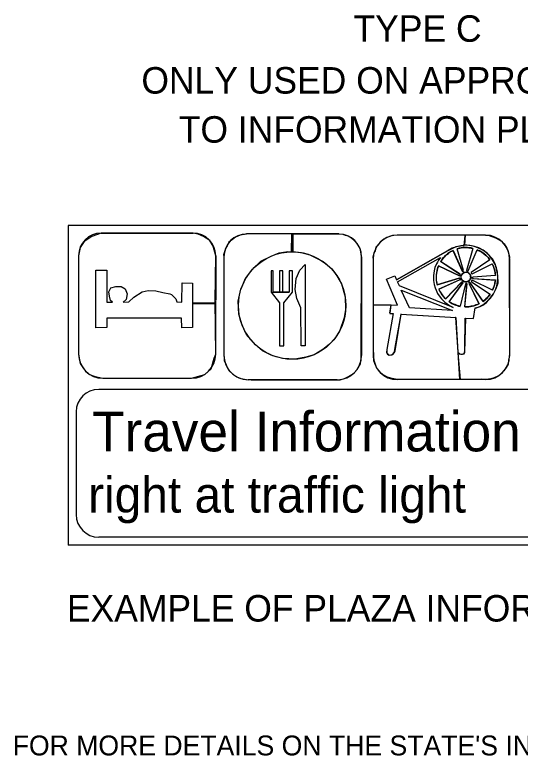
# Model space of a CAD drawing. Extents: x 52521.5 to 52556.9, y 9932.2 to 9956.4.
# Drawn here: x 52539.57 to 52543.38, y 9937.94 to 9943.55 of the extents above; entities that cross this region are included whole.
import ezdxf

# ---------------------------------------------------------------- set-up
doc = ezdxf.new("R2010")
doc.units = 0
for name, color, linetype in [('Level 1', 7, 'Continuous'), ('Level 2', 7, 'Continuous'), ('Level 3', 7, 'Continuous'), ('Level 44', 7, 'Continuous'), ('Level 45', 7, 'Continuous')]:
    doc.layers.add(name, color=color, linetype=linetype)

msp = doc.modelspace()

# ---------------------------------------------------------------- linework, layer by layer
at = {"layer": 'Level 1'}
for p, q in [((52539.976, 9941.9613), (52539.976, 9939.5495)), ((52545.616, 9941.9613), (52539.976, 9941.9613)), ((52542.017, 9941.8966), (52541.322, 9941.8966)), ((52543.1234, 9941.8877), (52542.4577, 9941.8877)), ((52541.0884, 9941.7326), (52541.0884, 9941.3969)), ((52541.1505, 9941.725), (52541.1505, 9940.9806)), ((52542.1885, 9941.725), (52542.1885, 9940.9806)), ((52542.2761, 9941.7062), (52542.2761, 9940.9799)), ((52543.3049, 9941.7062), (52543.3049, 9940.9799)), ((52541.1505, 9941.5195), (52541.1505, 9941.5195)), ((52542.0053, 9940.7973), (52541.3336, 9940.7973)), ((52543.1234, 9940.7982), (52542.4577, 9940.7982)), ((52544.783, 9940.7248), (52540.2065, 9940.7248)), ((52540.0365, 9940.5548), (52540.0365, 9939.78)), ((52544.783, 9939.61), (52540.2065, 9939.61)), ((52545.616, 9939.5495), (52539.976, 9939.5495))]:
    msp.add_line(p, q, dxfattribs=at)
for centre, radius, start, end in [((52541.322, 9941.725), 0.1715, 90, 180), ((52542.017, 9941.725), 0.1715, 0, 90), ((52542.4577, 9941.7061), 0.1816, 90, 180), ((52543.1234, 9941.7061), 0.1816, 0, 90), ((52541.3337, 9940.9806), 0.1832, 180, 270), ((52542.0054, 9940.9806), 0.1832, 270, 0), ((52542.4577, 9940.9799), 0.1816, 180, 270), ((52543.1234, 9940.9799), 0.1816, 270, 0), ((52540.2065, 9940.5548), 0.17, 90, 180), ((52540.2065, 9939.78), 0.17, 180, 270)]:
    msp.add_arc(centre, radius, start, end, dxfattribs=at)
at = {"layer": 'Level 2'}
for p, q in [((52542.8552, 9941.7796), (52542.4527, 9941.552)), ((52542.7889, 9941.6951), (52542.785, 9941.6887)), ((52542.3758, 9941.5567), (52542.4392, 9941.5807)), ((52542.4392, 9941.5807), (52542.4527, 9941.552)), ((52542.4596, 9941.3594), (52542.3758, 9941.5567)), ((52542.4012, 9941.299), (52542.4108, 9941.3624)), ((52542.4112, 9941.3624), (52542.4596, 9941.3594)), ((52542.4025, 9941.2976), (52542.4272, 9941.296)), ((52542.4854, 9941.2923), (52542.9002, 9941.2664)), ((52543.0335, 9941.2582), (52543.0458, 9941.339)), ((52542.9711, 9941.262), (52543.0335, 9941.2582))]:
    msp.add_line(p, q, dxfattribs=at)
for points in [[(52542.8785, 9941.7724), (52542.9492, 9941.616), (52542.9544, 9941.6149)], [(52542.9551, 9941.6151), (52542.9586, 9941.6219), (52542.9104, 9941.7848)], [(52543.0286, 9941.7877), (52542.9813, 9941.6207), (52542.9847, 9941.6167)], [(52542.9863, 9941.6167), (52542.9923, 9941.6193), (52543.0612, 9941.7764)], [(52542.9325, 9941.5853), (52542.931, 9941.5919), (52542.785, 9941.6886)], [(52543.1567, 9941.701), (52543.0162, 9941.6051), (52543.0162, 9941.6001)], [(52542.7688, 9941.6576), (52542.9277, 9941.5813), (52542.9322, 9941.5837)], [(52543.0168, 9941.5989), (52543.0238, 9941.5969), (52543.1742, 9941.6714)], [(52543.1977, 9941.5836), (52543.0278, 9941.5709), (52543.0258, 9941.5673)], [(52542.9322, 9941.5589), (52542.9258, 9941.5622), (52542.7588, 9941.5129)], [(52542.7704, 9941.4801), (52542.9317, 9941.5526), (52542.9327, 9941.5574)], [(52542.9508, 9941.5345), (52542.9437, 9941.534), (52542.8228, 9941.4071)], [(52542.8502, 9941.385), (52542.9535, 9941.5287), (52542.952, 9941.5334)], [(52542.9784, 9941.5236), (52542.9724, 9941.5196), (52542.9316, 9941.351)], [(52542.9664, 9941.3478), (52542.9837, 9941.5202), (52542.9806, 9941.5228)], [(52543, 9941.5322), (52542.9979, 9941.5257), (52543.0753, 9941.3705)], [(52543.1049, 9941.3883), (52543.0061, 9941.533), (52543.0023, 9941.533)], [(52543.0169, 9941.5436), (52543.0187, 9941.5367), (52543.1585, 9941.4438)], [(52543.1762, 9941.473), (52543.0219, 9941.5472), (52543.0176, 9941.5449)], [(52543.0261, 9941.5645), (52543.0303, 9941.56), (52543.1978, 9941.5496)], [(52542.4265, 9941.2976), (52542.3787, 9941.0244), (52542.3801, 9940.999), (52542.397, 9940.9836), (52542.4167, 9940.9863), (52542.4364, 9941.0075), (52542.442, 9941.0399), (52542.4871, 9941.292), (52542.4849, 9941.2922)], [(52542.4265, 9941.2975), (52542.4265, 9941.2976)], [(52542.8983, 9941.2667), (52542.9138, 9941.0061), (52542.9307, 9940.992), (52542.9504, 9940.9892), (52542.9646, 9940.9977), (52542.9673, 9941.0202), (52542.9701, 9941.2615)], [(52542.9002, 9941.2665), (52542.8983, 9941.2667)]]:
    msp.add_lwpolyline(points, dxfattribs=at)
msp.add_circle((52542.976, 9941.5717), 0.036, dxfattribs=at)
for centre, radius, start, end in [((52542.9744, 9941.5688), 0.2423, 287.5562, 123.2084), ((52542.9751, 9941.5706), 0.224, 115.5402, 148.1822), ((52542.9751, 9941.5706), 0.224, 115.5406, 146.3783), ((52542.9751, 9941.5706), 0.224, 76.09, 106.7923), ((52542.9751, 9941.5706), 0.224, 76.0931, 105.1428), ((52542.9751, 9941.5706), 0.224, 35.659, 67.2552), ((52542.9751, 9941.5706), 0.224, 35.6559, 67.2522), ((52542.9751, 9941.5706), 0.224, 36.6295, 66.071), ((52542.9751, 9941.5706), 0.224, 157.1898, 194.9047), ((52542.9751, 9941.5706), 0.224, 157.435, 194.8869), ((52542.9751, 9941.5706), 0.224, 159.6306, 194.1549), ((52542.9751, 9941.5706), 0.224, 157.1803, 161.8031), ((52542.9751, 9941.5706), 0.224, 3.3511, 26.8247), ((52542.9751, 9941.5706), 0.224, 3.348, 26.8217), ((52542.9751, 9941.5706), 0.224, 4.6943, 24.9766), ((52542.9751, 9941.5706), 0.224, 334.1019, 354.6544), ((52542.9751, 9941.5706), 0.224, 334.118, 354.6514), ((52542.9751, 9941.5706), 0.224, 335.282, 352.2956), ((52542.9751, 9941.5706), 0.224, 203.8942, 227.0565), ((52542.9751, 9941.5706), 0.224, 203.8979, 227.0603), ((52542.9751, 9941.5706), 0.224, 206.111, 225.4167), ((52542.9751, 9941.5706), 0.224, 305.434, 325.3088), ((52542.9751, 9941.5706), 0.224, 305.4476, 325.2927), ((52542.9751, 9941.5706), 0.224, 306.937, 324.1396), ((52542.9751, 9941.5706), 0.224, 235.9982, 258.7963), ((52542.9751, 9941.5706), 0.224, 236.002, 258.8001), ((52542.9751, 9941.5706), 0.224, 238.2445, 258.0531), ((52542.9751, 9941.5706), 0.224, 267.8245, 296.6597), ((52542.9751, 9941.5706), 0.224, 267.8282, 296.6634), ((52542.9751, 9941.5706), 0.224, 269.0983, 295.9207)]:
    msp.add_arc(centre, radius, start, end, dxfattribs=at)
at = {"layer": 'Level 3'}
for p, q in [((52540.2251, 9941.9035), (52540.2252, 9941.9035)), ((52540.9176, 9941.9035), (52540.2251, 9941.9035)), ((52540.2251, 9941.9035), (52540.2252, 9941.9035)), ((52540.9176, 9941.9035), (52540.2251, 9941.9035)), ((52540.2251, 9941.9035), (52540.9176, 9941.9035)), ((52540.9555, 9941.8951), (52540.9176, 9941.9035)), ((52540.9978, 9941.8769), (52540.9555, 9941.8951)), ((52541.0448, 9941.8482), (52540.9978, 9941.8769)), ((52541.0704, 9941.8058), (52541.0448, 9941.8482)), ((52541.0884, 9941.7326), (52541.0704, 9941.8058)), ((52540.0543, 9941.7327), (52540.0543, 9940.991)), ((52540.0543, 9941.7326), (52540.0543, 9940.991)), ((52541.0856, 9941.3921), (52541.0884, 9941.7326)), ((52540.1839, 9941.1882), (52540.1852, 9941.6236)), ((52540.1852, 9941.6236), (52540.2675, 9941.6229)), ((52540.2675, 9941.6229), (52540.2687, 9941.3822)), ((52540.8343, 9941.3822), (52540.8353, 9941.5284)), ((52540.8353, 9941.5284), (52540.9138, 9941.5258)), ((52540.9138, 9941.5258), (52540.9131, 9941.3747)), ((52540.2837, 9941.4594), (52540.2989, 9941.4897)), ((52540.2989, 9941.4897), (52540.3352, 9941.5002)), ((52540.3352, 9941.5002), (52540.3746, 9941.5002)), ((52540.3746, 9941.5002), (52540.4048, 9941.4821)), ((52540.4048, 9941.4821), (52540.4199, 9941.4443)), ((52540.5334, 9941.4594), (52540.5803, 9941.47)), ((52540.5803, 9941.47), (52540.6378, 9941.4685)), ((52540.6378, 9941.4685), (52540.6908, 9941.4549)), ((52540.2868, 9941.4277), (52540.2837, 9941.4594)), ((52540.2944, 9941.3944), (52540.2868, 9941.4277)), ((52540.4199, 9941.4443), (52540.4124, 9941.4019)), ((52540.4328, 9941.384), (52540.4713, 9941.4201)), ((52540.4713, 9941.4201), (52540.5334, 9941.4594)), ((52540.6908, 9941.4549), (52540.7437, 9941.4443)), ((52540.7437, 9941.4443), (52540.7554, 9941.4407)), ((52540.7554, 9941.4407), (52540.7891, 9941.408)), ((52540.7891, 9941.408), (52540.7958, 9941.384)), ((52540.2687, 9941.3822), (52540.3091, 9941.3826)), ((52540.3091, 9941.3826), (52540.2944, 9941.3944)), ((52540.4124, 9941.4019), (52540.3901, 9941.3828)), ((52540.3901, 9941.3828), (52540.4328, 9941.384)), ((52540.7958, 9941.384), (52540.8343, 9941.3822)), ((52541.0857, 9941.3747), (52540.9131, 9941.3747)), ((52540.9146, 9941.373), (52540.9132, 9941.1907)), ((52540.9146, 9941.373), (52541.0884, 9941.373)), ((52541.0884, 9940.991), (52541.0857, 9941.3921)), ((52541.0884, 9940.991), (52541.0884, 9941.3932)), ((52540.2687, 9941.2616), (52540.2682, 9941.1914)), ((52540.8299, 9941.2616), (52540.2687, 9941.2616)), ((52540.8328, 9941.1895), (52540.8299, 9941.2616)), ((52540.2682, 9941.1914), (52540.1839, 9941.1882)), ((52540.9132, 9941.1907), (52540.8328, 9941.1895)), ((52540.0543, 9940.991), (52540.0659, 9940.9193)), ((52540.0659, 9940.9193), (52540.0992, 9940.8725)), ((52540.2368, 9940.8085), (52540.906, 9940.8085)), ((52540.2368, 9940.8085), (52540.906, 9940.8085))]:
    msp.add_line(p, q, dxfattribs=at)
msp.add_lwpolyline([(52540.3901, 9941.3828), (52540.4328, 9941.384)], dxfattribs=at)
msp.add_circle((52541.6658, 9941.3565), 0.4051, dxfattribs=at)
for centre, radius, start, end in [((52540.2251, 9941.7326), 0.1709, 90, 180), ((52540.9176, 9941.7326), 0.1709, 0, 90), ((52540.2368, 9940.991), 0.1825, 180, 270), ((52540.906, 9940.991), 0.1825, 270, 0)]:
    msp.add_arc(centre, radius, start, end, dxfattribs=at)
at = {"layer": 'Level 44'}
for p, q in [((52541.5206, 9941.4582), (52541.5224, 9941.4573)), ((52541.5224, 9941.4573), (52541.6435, 9941.4573))]:
    msp.add_line(p, q, dxfattribs=at)
at = {"layer": 'Level 45'}
for p, q in [((52540.1552, 9941.8769), (52540.0978, 9941.8407)), ((52540.2251, 9941.9035), (52540.1552, 9941.8769)), ((52541.6633, 9941.7633), (52541.665, 9941.8893)), ((52540.0978, 9941.8407), (52540.0659, 9941.7952)), ((52540.0659, 9941.7952), (52540.0543, 9941.7327)), ((52541.0856, 9941.3932), (52541.0856, 9941.3944)), ((52541.0553, 9940.88), (52541.0765, 9940.9587)), ((52541.0765, 9940.9587), (52541.0884, 9940.991)), ((52540.0992, 9940.8725), (52540.1371, 9940.8377)), ((52541.0069, 9940.8377), (52541.0553, 9940.88)), ((52540.1371, 9940.8377), (52540.1794, 9940.8226)), ((52540.1794, 9940.8226), (52540.2368, 9940.8085)), ((52540.906, 9940.8085), (52541.0069, 9940.8377))]:
    msp.add_line(p, q, dxfattribs=at)
for points in [[(52541.66, 9941.7616), (52541.6617, 9941.8942), (52541.322, 9941.8966), (52541.3038, 9941.8926), (52541.274, 9941.8876), (52541.2392, 9941.8728), (52541.2144, 9941.8561), (52541.1879, 9941.8346), (52541.1746, 9941.8064), (52541.1629, 9941.7882), (52541.1548, 9941.7616), (52541.1481, 9941.7384), (52541.1497, 9941.7236), (52541.1505, 9940.9806), (52541.1514, 9940.9664), (52541.1531, 9940.9399), (52541.1646, 9940.9167), (52541.1746, 9940.8885), (52541.1912, 9940.8638), (52541.2177, 9940.8388), (52541.2492, 9940.819), (52541.2773, 9940.8073), (52541.3203, 9940.7991), (52541.3568, 9940.7974), (52542.0053, 9940.7973), (52542.0278, 9940.7974), (52542.0609, 9940.8073), (52542.0908, 9940.8207), (52542.1288, 9940.8455), (52542.1553, 9940.8737), (52542.1802, 9940.9183), (52542.1853, 9940.9598), (52542.1868, 9941.0243), (52542.1885, 9941.725), (52542.1868, 9941.7451), (52542.1802, 9941.7782), (52542.1687, 9941.8031), (52542.157, 9941.8213), (52542.1355, 9941.8462), (52542.114, 9941.8644), (52542.0874, 9941.8792), (52542.0676, 9941.8842), (52542.051, 9941.8926), (52542.0195, 9941.8958), (52541.6699, 9941.8926), (52541.6699, 9941.7633), (52541.733, 9941.7567), (52541.7992, 9941.7384), (52541.8987, 9941.6888), (52541.9649, 9941.634), (52542.0029, 9941.5811), (52542.0362, 9941.5215), (52542.0642, 9941.4237), (52542.0676, 9941.3259), (52542.0577, 9941.2647), (52542.0245, 9941.1686), (52541.9864, 9941.1072), (52541.9466, 9941.0659), (52541.8969, 9941.0261), (52541.8323, 9940.9862), (52541.7677, 9940.9664), (52541.6849, 9940.9516), (52541.5938, 9940.9564), (52541.5192, 9940.9764), (52541.4413, 9941.0162), (52541.3882, 9941.0608), (52541.3221, 9941.1387), (52541.2889, 9941.2099), (52541.264, 9941.2911), (52541.2574, 9941.3889), (52541.2773, 9941.48), (52541.317, 9941.5646), (52541.3668, 9941.6324), (52541.4281, 9941.6905), (52541.5059, 9941.7302), (52541.5672, 9941.7535), (52541.6319, 9941.7633)], [(52542.2769, 9941.365), (52542.4112, 9941.3624), (52542.4596, 9941.3594), (52542.3758, 9941.5567), (52542.4392, 9941.5807), (52542.4527, 9941.552), (52542.8417, 9941.7714), (52542.8668, 9941.7851), (52542.9019, 9941.8021), (52542.9359, 9941.8077), (52542.9631, 9941.81), (52542.9699, 9941.8859), (52542.4577, 9941.8877), (52542.4309, 9941.8859), (52542.406, 9941.8803), (52542.3788, 9941.87), (52542.3596, 9941.8564), (52542.338, 9941.8417), (52542.3233, 9941.8282), (52542.3108, 9941.8122), (52542.2972, 9941.7964), (52542.2905, 9941.7704), (52542.2814, 9941.7534), (52542.2746, 9941.7251), (52542.2769, 9941.7013)], [(52542.9337, 9940.7988), (52542.9178, 9940.9992), (52542.9257, 9940.9936), (52542.9371, 9940.9891), (52542.9507, 9940.9891), (52542.9631, 9940.9936), (52542.9688, 9941.0049), (52542.9744, 9941.2619), (52543.0335, 9941.2582), (52543.0458, 9941.339), (52543.0752, 9941.3469), (52543.1024, 9941.3605), (52543.1318, 9941.3808), (52543.159, 9941.4114), (52543.1839, 9941.4443), (52543.2042, 9941.485), (52543.2179, 9941.5269), (52543.2156, 9941.5824), (52543.2077, 9941.6333), (52543.1952, 9941.6707), (52543.1771, 9941.7081), (52543.1375, 9941.7488), (52543.1069, 9941.7749), (52543.0741, 9941.7919), (52543.031, 9941.8055), (52542.9835, 9941.8134), (52542.9677, 9941.8112), (52542.9732, 9941.8893), (52543.1234, 9941.8877), (52543.1442, 9941.887), (52543.1794, 9941.8757), (52543.2122, 9941.8633), (52543.2405, 9941.8451), (52543.2632, 9941.8213), (52543.2836, 9941.7885), (52543.2949, 9941.7648), (52543.3051, 9941.7228), (52543.3017, 9941.6967), (52543.3049, 9940.9799), (52543.2982, 9940.9438), (52543.2937, 9940.9154), (52543.279, 9940.8905), (52543.262, 9940.8633), (52543.2439, 9940.8464), (52543.2212, 9940.826), (52543.1884, 9940.8124), (52543.1635, 9940.8045), (52543.1296, 9940.7988), (52543.0967, 9940.8011)], [(52542.9325, 9941.5853), (52542.9313, 9941.5923), (52542.7847, 9941.6889), (52542.7904, 9941.6969), (52542.7971, 9941.7071), (52542.8077, 9941.7186), (52542.8187, 9941.7301), (52542.8308, 9941.7407), (52542.8436, 9941.7505), (52542.8582, 9941.7612), (52542.8746, 9941.77), (52542.8782, 9941.7722), (52542.9482, 9941.6153), (52542.9552, 9941.6145), (52542.9583, 9941.622), (52542.9109, 9941.7855), (52542.9393, 9941.7917), (52542.9619, 9941.7943), (52542.9783, 9941.7943), (52542.9969, 9941.793), (52543.0151, 9941.7908), (52543.0283, 9941.7877), (52542.9809, 9941.6207), (52542.9845, 9941.6167), (52542.9827, 9941.6074), (52542.9721, 9941.6069), (52542.9623, 9941.6056), (52542.9548, 9941.6012), (52542.9486, 9941.5963), (52542.9459, 9941.5914), (52542.9419, 9941.5839)], [(52542.9863, 9941.6167), (52542.9922, 9941.6192), (52543.0613, 9941.7767), (52543.0677, 9941.7731), (52543.0757, 9941.7704), (52543.0854, 9941.7643), (52543.0955, 9941.759), (52543.1068, 9941.751), (52543.1209, 9941.7402), (52543.1302, 9941.7316), (52543.1413, 9941.7209), (52543.1507, 9941.7092), (52543.1557, 9941.7005), (52543.0162, 9941.6052), (52543.0162, 9941.5995), (52543.0236, 9941.5968), (52543.1744, 9941.6711), (52543.1797, 9941.66), (52543.1837, 9941.6507), (52543.1868, 9941.6412), (52543.1911, 9941.6282), (52543.1937, 9941.6158), (52543.1968, 9941.6025), (52543.1975, 9941.5908), (52543.1985, 9941.5841), (52543.0282, 9941.5711), (52543.0259, 9941.5667), (52543.0118, 9941.5667), (52543.0115, 9941.5768), (52543.0092, 9941.5881), (52543.0032, 9941.5968), (52542.9975, 9941.6012), (52542.9894, 9941.6055), (52542.9831, 9941.6072)], [(52542.4588, 9941.5347), (52542.7843, 9941.7193), (52542.7792, 9941.7107), (52542.7696, 9941.6992), (52542.7605, 9941.6851), (52542.7545, 9941.6722), (52542.7422, 9941.643), (52542.7357, 9941.6183), (52542.7317, 9941.5827), (52542.7317, 9941.5452), (52542.7357, 9941.516), (52542.7436, 9941.4895), (52542.7504, 9941.4721), (52542.7623, 9941.4483), (52542.7728, 9941.4292), (52542.7924, 9941.4063), (52542.8162, 9941.3817), (52542.8332, 9941.3702), (52542.8578, 9941.3551), (52542.8807, 9941.3432), (52542.4752, 9941.5048)], [(52541.7646, 9941.6671), (52541.7646, 9941.0537), (52541.7323, 9941.0537), (52541.7313, 9941.3402), (52541.7002, 9941.4108), (52541.6885, 9941.4791), (52541.6957, 9941.5605), (52541.7234, 9941.6244)], [(52542.9322, 9941.5837), (52542.9273, 9941.5808), (52542.7683, 9941.6565), (52542.7612, 9941.6367), (52542.7581, 9941.6224), (52542.7545, 9941.6069), (52542.7519, 9941.5901), (52542.7519, 9941.5679), (52542.7519, 9941.5493), (52542.7558, 9941.529), (52542.7598, 9941.513), (52542.9251, 9941.5622), (52542.9331, 9941.5577), (52542.9313, 9941.5516), (52542.9428, 9941.5569), (52542.9402, 9941.5644), (52542.9402, 9941.5732), (52542.9406, 9941.5799), (52542.9419, 9941.5835)], [(52541.6677, 9941.6188), (52541.6435, 9941.6188), (52541.6435, 9941.4573), (52541.595, 9941.4573), (52541.5708, 9941.4573), (52541.595, 9941.4573), (52541.595, 9941.6188), (52541.5708, 9941.6188), (52541.5708, 9941.4573), (52541.5224, 9941.4573), (52541.5224, 9941.6188), (52541.5062, 9941.6188), (52541.5062, 9941.4573), (52541.5708, 9941.3766), (52541.5708, 9941.0537), (52541.6033, 9941.0537), (52541.6033, 9941.3766), (52541.6677, 9941.4573)], [(52542.9432, 9941.5558), (52542.9304, 9941.5503), (52542.7707, 9941.4796), (52542.7809, 9941.4607), (52542.7917, 9941.4448), (52542.8029, 9941.4294), (52542.8152, 9941.4146), (52542.8234, 9941.4074), (52542.9447, 9941.5343), (52542.9519, 9941.5348), (52542.956, 9941.541), (52542.9514, 9941.5446), (52542.9478, 9941.5472), (52542.9447, 9941.5513)], [(52543, 9941.5322), (52542.9975, 9941.5262), (52543.0742, 9941.37), (52543.0625, 9941.3659), (52543.0512, 9941.3613), (52543.0343, 9941.3557), (52543.0149, 9941.3511), (52542.9918, 9941.348), (52542.976, 9941.3475), (52542.9667, 9941.347), (52542.9847, 9941.5205), (52542.9785, 9941.5241), (52542.9719, 9941.5205), (52542.9319, 9941.3516), (52542.9099, 9941.3567), (52542.8936, 9941.3644), (52542.8752, 9941.3705), (52542.8597, 9941.3803), (52542.85, 9941.3854), (52542.955, 9941.5287), (52542.9524, 9941.5333), (52542.957, 9941.5395), (52542.9667, 9941.5364), (52542.9749, 9941.5354), (52542.9837, 9941.5364), (52542.9918, 9941.539), (52542.9934, 9941.5405)], [(52543.0261, 9941.5645), (52543.0305, 9941.5596), (52543.1972, 9941.5492), (52543.1968, 9941.5378), (52543.1947, 9941.5253), (52543.1908, 9941.5133), (52543.1871, 9941.4989), (52543.1824, 9941.4857), (52543.1763, 9941.4732), (52543.0222, 9941.5471), (52543.017, 9941.5455), (52543.0183, 9941.5367), (52543.1586, 9941.4428), (52543.1506, 9941.4309), (52543.138, 9941.4174), (52543.1267, 9941.4064), (52543.1162, 9941.3978), (52543.1067, 9941.3902), (52543.1056, 9941.3893), (52543.0062, 9941.5336), (52543.0002, 9941.5336), (52542.9952, 9941.5415), (52543.0002, 9941.5452), (52543.0059, 9941.5504), (52543.009, 9941.5568), (52543.0115, 9941.5663)], [(52542.4872, 9941.4736), (52542.8756, 9941.3188), (52542.5505, 9941.3391)], [(52542.2792, 9941.3628), (52542.4105, 9941.3593), (52542.4012, 9941.299), (52542.4272, 9941.296), (52542.3787, 9941.0244), (52542.3777, 9941.0037), (52542.3833, 9940.9902), (52542.3969, 9940.9834), (52542.4093, 9940.9857), (52542.4241, 9940.9868), (52542.4366, 9941.0037), (52542.4411, 9941.0162), (52542.4887, 9941.2914), (52542.9002, 9941.2664), (52542.9138, 9941.0061), (52542.928, 9940.7999), (52542.4577, 9940.7982), (52542.4207, 9940.8056), (52542.3833, 9940.8158), (52542.3527, 9940.8351), (52542.3233, 9940.86), (52542.3007, 9940.8894), (52542.2826, 9940.9427), (52542.2802, 9940.9709), (52542.278, 9941.0366)]]:
    msp.add_lwpolyline(points, close=True, dxfattribs=at)

# ---------------------------------------------------------------- texts
at = {"layer": 'Level 1'}
for s, height, p in [('Travel Information', 0.3, (52540.1563, 9940.2568)), ('right at traffic light', 0.27, (52540.1262, 9939.7948))]:
    msp.add_text(s, height=height, dxfattribs=at).set_placement(p)
at = {"layer": 'Level 2'}
msp.add_text('EXAMPLE OF PLAZA INFORMATION SIGN', height=0.2, dxfattribs=at).set_placement((52539.9666, 9938.9732))
at = {"layer": 'Level 3'}
for s, height, p in [('TYPE C', 0.2, (52542.1279, 9943.3463)), ('ONLY USED ON APPROACHES', 0.2, (52540.5282, 9942.9555)), ('TO INFORMATION PLAZAS', 0.2, (52540.8102, 9942.5853)), ("FOR MORE DETAILS ON THE STATE'S INFORMATION SYSTEM,", 0.15, (52539.5576, 9937.9634))]:
    msp.add_text(s, height=height, dxfattribs=at).set_placement(p)

doc.saveas('drawing.dxf')
